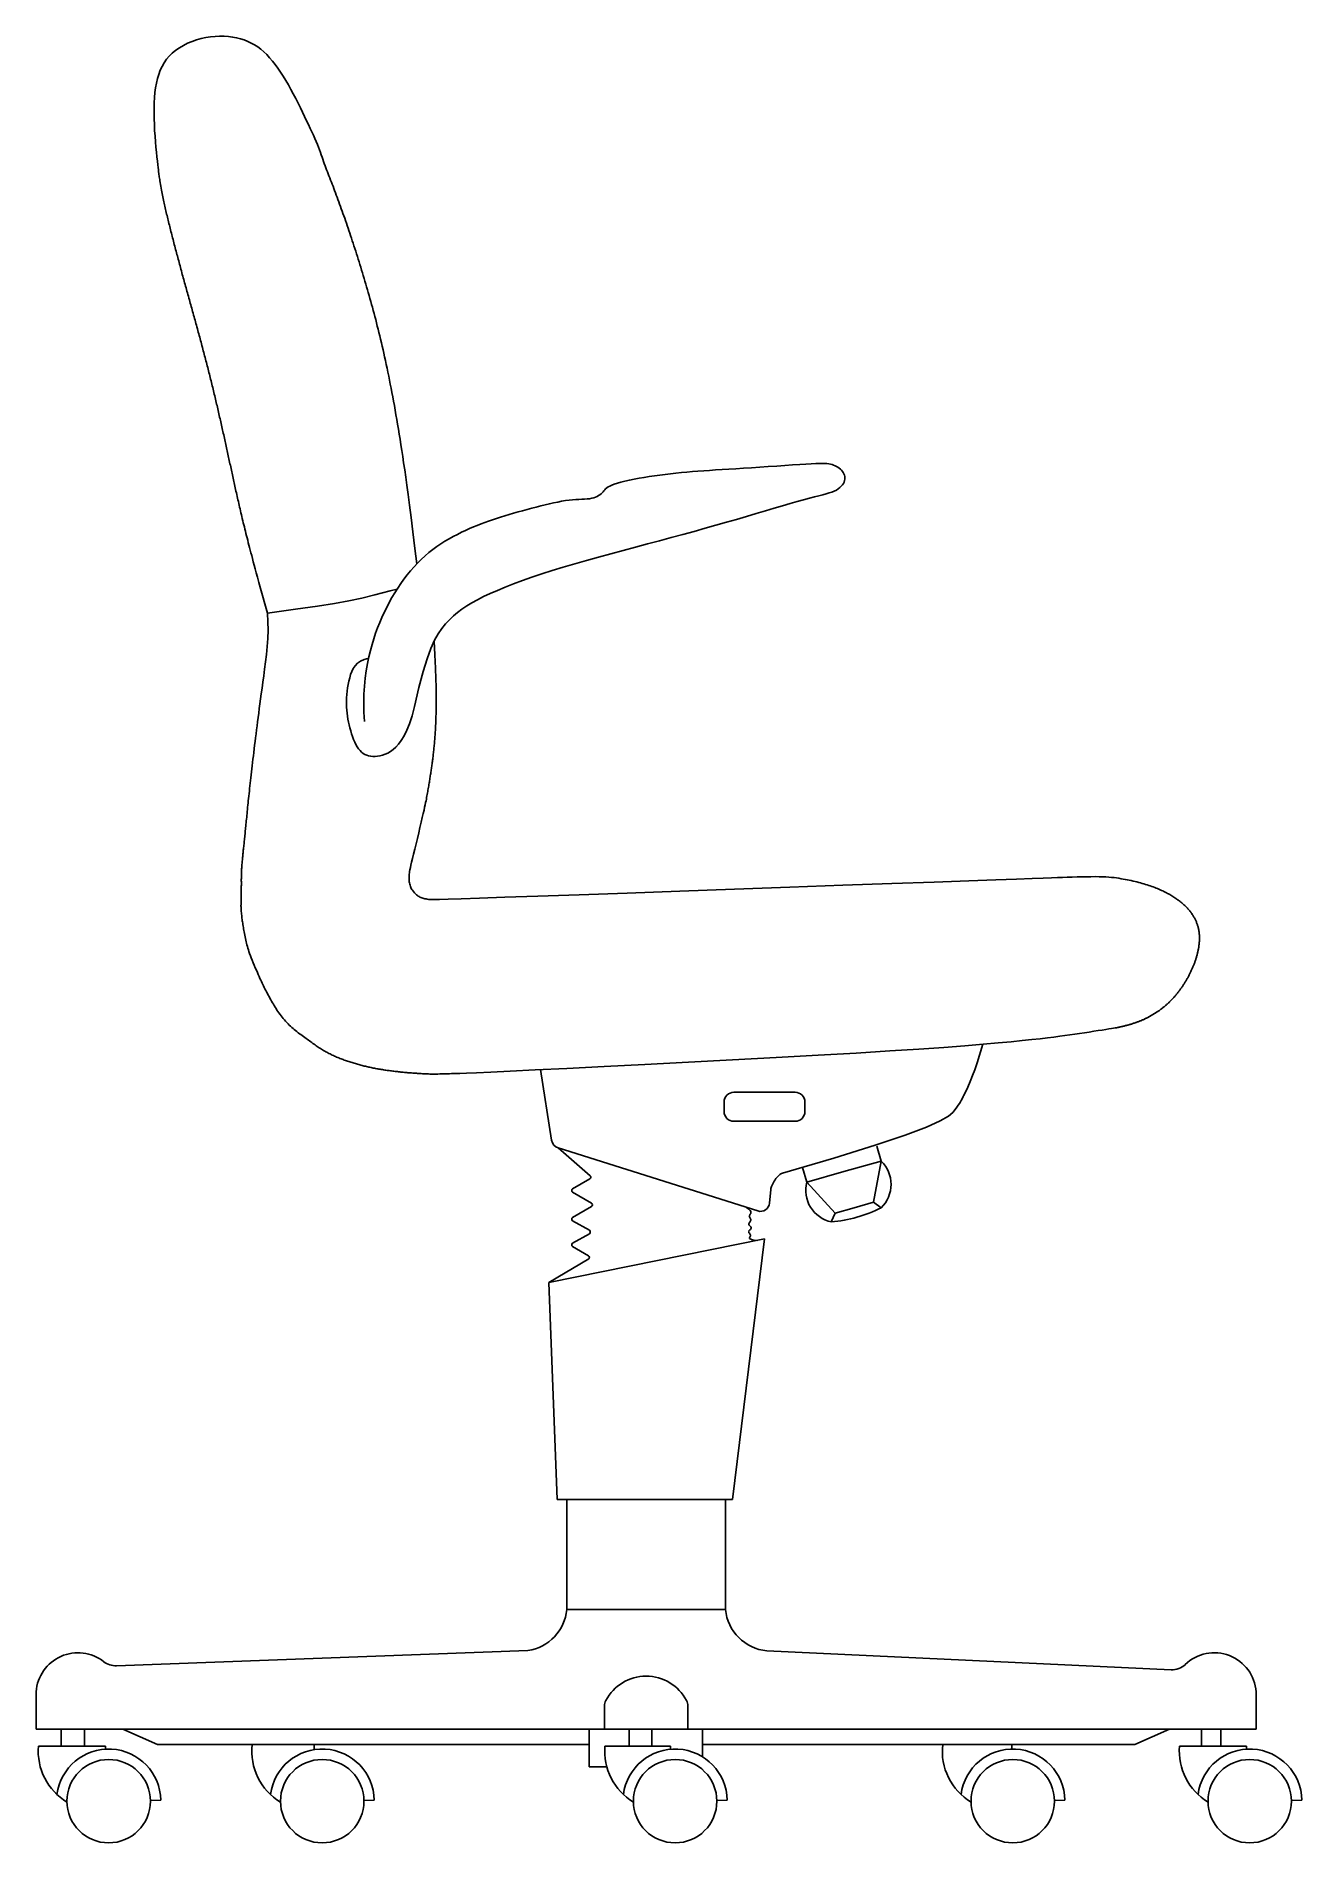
# Model space of a CAD drawing. Header units: metres. Extents: x -0.037 to 0.617, y 0 to 0.934.
import ezdxf

# ---------------------------------------------------------------- set-up
doc = ezdxf.new("R2010")
doc.units = ezdxf.units.M
doc.layers.add('ceco.net 63', color=7, linetype='Continuous')

msp = doc.modelspace()

# ---------------------------------------------------------------- linework, layer by layer
at = {"layer": 'ceco.net 63'}
for p, q in [((0.22888, 0.36327), (0.22314, 0.39975)), ((0.33542, 0.32669), (0.23231, 0.35928)), ((0.39697, 0.36016), (0.39915, 0.35249)), ((0.35856, 0.34924), (0.36074, 0.34157)), ((0.36074, 0.34157), (0.37994, 0.34703)), ((0.39915, 0.35249), (0.37994, 0.34703)), ((0.39915, 0.35249), (0.39513, 0.33118)), ((0.34208, 0.33781), (0.34145, 0.33071)), ((0.36074, 0.34157), (0.37536, 0.32557)), ((0.37536, 0.32557), (0.38524, 0.32838)), ((0.39513, 0.33118), (0.38524, 0.32838)), ((0.39513, 0.33118), (0.39923, 0.32839)), ((0.37536, 0.32557), (0.37334, 0.32103)), ((0.33897, 0.31224), (0.22746, 0.28974)), ((0.32241, 0.17745), (0.33897, 0.31224)), ((0.22746, 0.28974), (0.23174, 0.17745)), ((0.23674, 0.17745), (0.23674, 0.12066)), ((0.31872, 0.17745), (0.31872, 0.12066)), ((0.21663, 0.09945), (0.00401, 0.09156)), ((0.54896, 0.0895), (0.34015, 0.09929)), ((-0.03747, 0.07813), (-0.03747, 0.05874)), ((0.59293, 0.05874), (0.59293, 0.07813)), ((-0.03747, 0.05874), (0.27773, 0.05874)), ((-0.02463, 0.05005), (-0.02463, 0.05874)), ((-0.01256, 0.05005), (-0.01256, 0.05874)), ((0.26888, 0.05874), (0.26888, 0.05005)), ((0.30685, 0.04448), (0.30685, 0.05874)), ((0.5647, 0.05005), (0.5647, 0.05874)), ((-0.03628, 0.05005), (-0.03241, 0.05005)), ((-0.03241, 0.05005), (-0.00166, 0.05005)), ((-0.00166, 0.05005), (-0.00166, 0.04844)), ((0.10621, 0.04818), (0.10621, 0.05082)), ((0.26151, 0.05005), (0.25642, 0.05005)), ((0.55334, 0.05005), (0.55721, 0.05005)), ((0.02693, 0.02208), (0.02155, 0.02198)), ((0.13188, 0.02198), (0.13726, 0.02208)), ((0.31426, 0.02198), (0.31964, 0.02208)), ((0.48873, 0.02198), (0.4941, 0.02208)), ((0.61655, 0.02208), (0.61117, 0.02198))]:
    msp.add_line(p, q, dxfattribs=at)
for points in [[(0.15922, 0.66121), (0.15825, 0.66923), (0.15719, 0.67785), (0.15626, 0.68527), (0.15545, 0.69165), (0.15472, 0.69715), (0.15408, 0.70192), (0.15349, 0.70613), (0.15295, 0.70993), (0.15243, 0.71347), (0.15194, 0.71678), (0.15147, 0.7199), (0.15102, 0.72285), (0.15058, 0.72566), (0.15015, 0.72834), (0.14973, 0.73093), (0.14931, 0.73345), (0.14889, 0.73592), (0.14847, 0.73834), (0.14805, 0.74072), (0.14763, 0.74306), (0.14721, 0.74536), (0.14679, 0.74762), (0.14638, 0.74984), (0.14596, 0.75203), (0.14554, 0.75417), (0.14512, 0.75628), (0.1447, 0.75835), (0.14428, 0.76039), (0.14386, 0.7624), (0.14344, 0.76437), (0.14302, 0.76631), (0.14261, 0.76822), (0.14219, 0.7701), (0.14177, 0.77196), (0.14135, 0.77378), (0.14092, 0.77558), (0.1405, 0.77735), (0.14008, 0.7791), (0.13966, 0.78082), (0.13924, 0.78252), (0.13882, 0.7842), (0.13839, 0.78586), (0.13797, 0.7875), (0.13755, 0.78912), (0.13712, 0.79072), (0.1367, 0.7923), (0.13627, 0.79387), (0.13585, 0.79542), (0.13542, 0.79696), (0.13499, 0.79848), (0.13456, 0.79999), (0.13413, 0.80149), (0.13371, 0.80298), (0.13328, 0.80446), (0.13285, 0.80593), (0.13241, 0.80739), (0.13198, 0.80884), (0.13155, 0.81028), (0.13112, 0.81171), (0.13068, 0.81314), (0.13025, 0.81456), (0.12981, 0.81597), (0.12938, 0.81737), (0.12894, 0.81877), (0.12851, 0.82016), (0.12807, 0.82154), (0.12763, 0.82291), (0.1272, 0.82427), (0.12676, 0.82563), (0.12632, 0.82697), (0.12588, 0.82831), (0.12545, 0.82964), (0.12501, 0.83096), (0.12457, 0.83227), (0.12413, 0.83358), (0.1237, 0.83487), (0.12326, 0.83615), (0.12282, 0.83743), (0.12239, 0.83869), (0.12195, 0.83995), (0.12152, 0.8412), (0.12108, 0.84243), (0.12065, 0.84366), (0.12021, 0.84487), (0.11978, 0.84608), (0.11935, 0.84727), (0.11892, 0.84846), (0.11848, 0.84963), (0.11805, 0.85079), (0.11763, 0.85194), (0.1172, 0.85308), (0.11677, 0.85421), (0.11634, 0.85533), (0.11592, 0.85643), (0.11549, 0.85753), (0.11507, 0.85861), (0.11465, 0.85968), (0.11423, 0.86074), (0.11381, 0.8618), (0.1134, 0.86285), (0.11299, 0.8639), (0.11259, 0.86496), (0.1122, 0.86602), (0.11181, 0.86709), (0.11143, 0.86817), (0.11106, 0.86927), (0.11068, 0.8704), (0.11028, 0.87156), (0.10986, 0.87275), (0.10942, 0.874), (0.10893, 0.8753), (0.10841, 0.87665), (0.10783, 0.87808), (0.10721, 0.87957), (0.10653, 0.88114), (0.10579, 0.8828), (0.105, 0.88455), (0.10415, 0.88639), (0.10325, 0.88833), (0.10228, 0.89037), (0.10126, 0.89252), (0.10018, 0.89476), (0.09905, 0.89707), (0.09788, 0.89943), (0.09666, 0.90181), (0.09541, 0.90419), (0.09414, 0.90655), (0.09284, 0.90887), (0.09151, 0.91113), (0.09017, 0.91332), (0.08881, 0.91543), (0.08743, 0.91746), (0.08602, 0.91938), (0.08459, 0.9212), (0.08314, 0.92291), (0.08166, 0.9245), (0.08015, 0.92596), (0.07861, 0.92729), (0.07702, 0.92849), (0.07539, 0.92957), (0.07369, 0.93053), (0.07192, 0.93138), (0.07008, 0.93211), (0.06815, 0.93273), (0.06613, 0.93324), (0.06403, 0.93363), (0.06185, 0.9339), (0.05961, 0.93406), (0.05731, 0.93408), (0.05498, 0.93397), (0.05261, 0.93373), (0.05022, 0.93334), (0.04782, 0.93281), (0.04544, 0.93214), (0.04309, 0.93132), (0.04081, 0.93038), (0.03862, 0.9293), (0.03655, 0.9281), (0.03462, 0.92678), (0.03285, 0.92533), (0.03127, 0.92377), (0.02987, 0.9221), (0.02865, 0.92032), (0.02758, 0.91843), (0.02666, 0.91643), (0.02588, 0.91433), (0.02523, 0.91212), (0.02469, 0.90982), (0.02426, 0.90741), (0.02393, 0.90491), (0.02368, 0.90233), (0.02353, 0.89967), (0.02345, 0.89693), (0.02344, 0.89412), (0.02349, 0.89126), (0.0236, 0.88834), (0.02376, 0.88537), (0.02396, 0.88241), (0.02418, 0.87951), (0.02443, 0.87671), (0.02467, 0.87407), (0.02492, 0.87164), (0.02515, 0.86947), (0.02535, 0.86761), (0.02553, 0.86609), (0.02567, 0.86488), (0.02579, 0.86392), (0.02589, 0.86314), (0.02598, 0.8625), (0.02607, 0.86192), (0.02616, 0.86135), (0.02626, 0.86073), (0.02637, 0.86002), (0.02649, 0.85922), (0.02663, 0.85835), (0.02677, 0.85743), (0.02692, 0.85647), (0.02708, 0.8555), (0.02725, 0.85453), (0.02742, 0.85358), (0.02759, 0.85266), (0.02776, 0.85178), (0.02793, 0.85093), (0.02811, 0.8501), (0.02828, 0.84928), (0.02846, 0.84848), (0.02865, 0.84769), (0.02883, 0.8469), (0.02901, 0.84611), (0.0292, 0.84531), (0.02939, 0.84452), (0.02958, 0.84371), (0.02977, 0.84291), (0.02996, 0.84211), (0.03016, 0.8413), (0.03035, 0.84049), (0.03055, 0.83967), (0.03075, 0.83886), (0.03095, 0.83804), (0.03115, 0.83722), (0.03136, 0.8364), (0.03156, 0.83558), (0.03177, 0.83475), (0.03198, 0.83392), (0.03219, 0.83309), (0.0324, 0.83226), (0.03261, 0.83142), (0.03283, 0.83059), (0.03304, 0.82975), (0.03326, 0.82891), (0.03348, 0.82807), (0.0337, 0.82722), (0.03392, 0.82638), (0.03414, 0.82553), (0.03436, 0.82468), (0.03458, 0.82383), (0.03481, 0.82298), (0.03504, 0.82213), (0.03526, 0.82127), (0.03549, 0.82042), (0.03572, 0.81956), (0.03595, 0.8187), (0.03618, 0.81784), (0.03641, 0.81698), (0.03665, 0.81612), (0.03688, 0.81525), (0.03712, 0.81439), (0.03735, 0.81352), (0.03759, 0.81266), (0.03783, 0.81179), (0.03806, 0.81092), (0.0383, 0.81005), (0.03854, 0.80918), (0.03878, 0.80831), (0.03902, 0.80744), (0.03926, 0.80657), (0.0395, 0.80569), (0.03975, 0.80482), (0.03999, 0.80395), (0.04023, 0.80307), (0.04047, 0.80219), (0.04072, 0.80132), (0.04096, 0.80044), (0.0412, 0.79956), (0.04145, 0.79869), (0.04169, 0.79781), (0.04194, 0.79693), (0.04218, 0.79605), (0.04242, 0.79517), (0.04267, 0.79429), (0.04291, 0.79341), (0.04316, 0.79253), (0.0434, 0.79165), (0.04365, 0.79077), (0.04389, 0.78989), (0.04413, 0.78901), (0.04438, 0.78813), (0.04462, 0.78725), (0.04486, 0.78637), (0.04511, 0.78549), (0.04535, 0.78461), (0.04559, 0.78372), (0.04583, 0.78284), (0.04607, 0.78196), (0.04631, 0.78109), (0.04655, 0.78021), (0.04679, 0.77933), (0.04703, 0.77845), (0.04727, 0.77757), (0.0475, 0.77669), (0.04774, 0.77581), (0.04798, 0.77494), (0.04821, 0.77406), (0.04845, 0.77318), (0.04868, 0.77231), (0.04891, 0.77144), (0.04914, 0.77056), (0.04937, 0.76969), (0.0496, 0.76882), (0.04983, 0.76794), (0.05006, 0.76707), (0.05029, 0.7662), (0.05051, 0.76533), (0.05073, 0.76446), (0.05096, 0.7636), (0.05118, 0.76273), (0.0514, 0.76186), (0.05162, 0.761), (0.05184, 0.76014), (0.05206, 0.75927), (0.05227, 0.75841), (0.05249, 0.75755), (0.0527, 0.75669), (0.05291, 0.75583), (0.05312, 0.75497), (0.05334, 0.75411), (0.05354, 0.75326), (0.05375, 0.7524), (0.05396, 0.75155), (0.05417, 0.75069), (0.05437, 0.74984), (0.05458, 0.74899), (0.05478, 0.74813), (0.05498, 0.74728), (0.05519, 0.74643), (0.05539, 0.74558), (0.05559, 0.74474), (0.05579, 0.74389), (0.05598, 0.74304), (0.05618, 0.74219), (0.05638, 0.74135), (0.05657, 0.7405), (0.05677, 0.73966), (0.05696, 0.73882), (0.05716, 0.73798), (0.05735, 0.73713), (0.05754, 0.73629), (0.05773, 0.73545), (0.05792, 0.73461), (0.05811, 0.73378), (0.0583, 0.73294), (0.05849, 0.7321), (0.05868, 0.73126), (0.05887, 0.73043), (0.05905, 0.72959), (0.05924, 0.72876), (0.05943, 0.72792), (0.05961, 0.72709), (0.0598, 0.72626), (0.05998, 0.72543), (0.06016, 0.72459), (0.06035, 0.72376), (0.06053, 0.72293), (0.06071, 0.7221), (0.06089, 0.72128), (0.06107, 0.72045), (0.06125, 0.71962), (0.06143, 0.71879), (0.06161, 0.71797), (0.06179, 0.71714), (0.06197, 0.71631), (0.06215, 0.71549), (0.06233, 0.71467), (0.06251, 0.71384), (0.06269, 0.71302), (0.06287, 0.71219), (0.06304, 0.71137), (0.06322, 0.71055), (0.0634, 0.70972), (0.06358, 0.7089), (0.06376, 0.70807), (0.06394, 0.70724), (0.06412, 0.70641), (0.0643, 0.70558), (0.06448, 0.70475), (0.06466, 0.70391), (0.06484, 0.70307), (0.06503, 0.70222), (0.06521, 0.70137), (0.0654, 0.70051), (0.06559, 0.69965), (0.06579, 0.69878), (0.06598, 0.69791), (0.06618, 0.69702), (0.06638, 0.69613), (0.06658, 0.69523), (0.06679, 0.69432), (0.067, 0.6934), (0.06721, 0.69248), (0.06743, 0.69154), (0.06765, 0.69059), (0.06787, 0.68962), (0.0681, 0.68865), (0.06833, 0.68766), (0.06857, 0.68666), (0.06881, 0.68565), (0.06906, 0.68462), (0.06931, 0.68357), (0.06957, 0.68251), (0.06983, 0.68144), (0.0701, 0.68035), (0.07037, 0.67924), (0.07065, 0.67811), (0.07094, 0.67697), (0.07123, 0.6758), (0.07153, 0.67462), (0.07184, 0.67342), (0.07215, 0.67219), (0.07247, 0.67095), (0.07281, 0.66967), (0.07315, 0.66834), (0.07351, 0.66696), (0.0739, 0.66551), (0.07431, 0.66397), (0.07474, 0.66234), (0.07521, 0.66061), (0.07571, 0.65874), (0.07627, 0.65667), (0.07691, 0.65433), (0.07766, 0.65163), (0.07853, 0.6485), (0.07954, 0.64486), (0.08073, 0.64063), (0.08211, 0.63574)], [(0.15808, 0.58752), (0.16033, 0.59739), (0.16246, 0.60552), (0.1645, 0.61213), (0.16647, 0.61746), (0.16839, 0.62171), (0.17029, 0.62511), (0.17219, 0.62788), (0.17411, 0.63024), (0.17608, 0.63237), (0.17812, 0.63433), (0.18028, 0.63616), (0.18257, 0.63789), (0.18503, 0.63953), (0.18769, 0.64113), (0.19057, 0.6427), (0.19372, 0.64429), (0.19716, 0.6459), (0.20088, 0.64755), (0.20489, 0.64922), (0.20919, 0.65092), (0.21377, 0.65264), (0.21863, 0.65437), (0.22378, 0.65611), (0.2292, 0.65785), (0.2349, 0.65959), (0.24082, 0.66133), (0.24693, 0.66306), (0.25317, 0.66479), (0.25949, 0.66651), (0.26585, 0.66821), (0.2722, 0.6699), (0.27848, 0.67157), (0.28467, 0.67322), (0.29073, 0.67485), (0.29668, 0.67646), (0.30251, 0.67805), (0.30821, 0.67963), (0.31377, 0.68118), (0.3192, 0.68272), (0.32449, 0.68424), (0.32962, 0.68574), (0.33458, 0.68721), (0.33934, 0.68863), (0.34387, 0.68998), (0.34813, 0.69125), (0.35212, 0.69242), (0.35578, 0.69348), (0.3591, 0.69441), (0.36206, 0.6952), (0.36468, 0.69587), (0.36699, 0.69645), (0.36902, 0.69696), (0.3708, 0.69743), (0.37237, 0.69789), (0.37374, 0.69835), (0.37496, 0.69885), (0.37605, 0.69941), (0.37701, 0.70001), (0.37785, 0.70067), (0.37857, 0.70135), (0.37917, 0.70207), (0.37965, 0.7028), (0.38001, 0.70354), (0.38026, 0.70428), (0.3804, 0.70501), (0.38042, 0.70573), (0.38035, 0.70644), (0.38018, 0.70712), (0.37992, 0.70779), (0.37958, 0.70843), (0.37916, 0.70904), (0.37867, 0.70962), (0.37812, 0.71017), (0.37751, 0.71068), (0.37685, 0.71115), (0.37614, 0.71158), (0.37539, 0.71197), (0.37461, 0.71231), (0.3738, 0.71259), (0.37297, 0.71283), (0.37211, 0.713), (0.37118, 0.71313), (0.3701, 0.71319), (0.36881, 0.71321), (0.36725, 0.71318), (0.36536, 0.7131), (0.36307, 0.71298), (0.36033, 0.71282), (0.35708, 0.71261), (0.35341, 0.71237), (0.34942, 0.7121), (0.34519, 0.71182), (0.34084, 0.71153), (0.33645, 0.71124), (0.33214, 0.71095), (0.32798, 0.71069), (0.32408, 0.71044), (0.3204, 0.71021), (0.31693, 0.70999), (0.31364, 0.70978), (0.31049, 0.70958), (0.30746, 0.70937), (0.30451, 0.70916), (0.30162, 0.70893), (0.29876, 0.70869), (0.29592, 0.70843), (0.29311, 0.70816), (0.29031, 0.70786), (0.28754, 0.70753), (0.2848, 0.70718), (0.28207, 0.70681), (0.27936, 0.7064), (0.27667, 0.70597), (0.27404, 0.70551), (0.27149, 0.70503), (0.26907, 0.70454), (0.2668, 0.70403), (0.26472, 0.70351), (0.26287, 0.703), (0.26127, 0.70249), (0.25996, 0.70198), (0.2589, 0.70148), (0.25805, 0.70099), (0.25737, 0.70049), (0.25681, 0.7), (0.25633, 0.69951), (0.25589, 0.69901), (0.25545, 0.69851), (0.25497, 0.698), (0.25443, 0.6975), (0.25384, 0.69701), (0.25317, 0.69654), (0.25242, 0.69611), (0.25159, 0.69573), (0.25067, 0.6954), (0.24965, 0.69514), (0.24853, 0.69495), (0.24729, 0.69481), (0.24596, 0.69472), (0.24453, 0.69464), (0.243, 0.69457), (0.24138, 0.69448), (0.23967, 0.69435), (0.23788, 0.69417), (0.236, 0.69392), (0.23404, 0.6936), (0.23201, 0.69322), (0.22992, 0.69279), (0.22776, 0.6923), (0.22555, 0.69178), (0.22328, 0.69122), (0.22098, 0.69063), (0.21864, 0.69002), (0.21627, 0.68939), (0.2139, 0.68874), (0.21154, 0.68809), (0.20919, 0.68742), (0.20689, 0.68674), (0.20464, 0.68607), (0.20245, 0.68539), (0.20035, 0.68471), (0.1983, 0.68404), (0.19631, 0.68334), (0.19435, 0.68263), (0.19241, 0.6819), (0.19046, 0.68112), (0.18849, 0.68031), (0.18648, 0.67945), (0.18443, 0.67853), (0.18234, 0.67756), (0.18021, 0.67651), (0.17807, 0.6754), (0.17592, 0.67422), (0.17377, 0.67295), (0.17164, 0.67161), (0.16954, 0.67018), (0.16748, 0.66866), (0.16546, 0.66704), (0.16348, 0.66534), (0.16154, 0.66356), (0.15965, 0.66168), (0.15781, 0.65972), (0.15602, 0.65767), (0.15428, 0.65554), (0.15259, 0.65333), (0.15096, 0.65104), (0.14938, 0.64868), (0.14786, 0.64626), (0.1464, 0.64379), (0.145, 0.64128), (0.14367, 0.63873), (0.1424, 0.63616), (0.14119, 0.63355), (0.14005, 0.63091), (0.13897, 0.62821), (0.13795, 0.62543), (0.137, 0.62255), (0.1361, 0.61955), (0.13526, 0.61642), (0.13447, 0.61312), (0.13374, 0.60965), (0.13309, 0.60599), (0.13255, 0.60214), (0.13213, 0.59808), (0.13187, 0.59382), (0.13178, 0.58934), (0.1319, 0.58463), (0.13225, 0.57969)], [(0.08211, 0.63574), (0.09662, 0.63778), (0.10789, 0.63941), (0.11676, 0.6408), (0.12409, 0.64211), (0.13075, 0.64351), (0.13758, 0.64516), (0.14545, 0.64723), (0.1491, 0.64822)], [(0.08211, 0.63574), (0.08232, 0.63134), (0.08233, 0.62699), (0.08217, 0.62271), (0.08189, 0.61853), (0.0815, 0.61447), (0.08106, 0.61056), (0.08058, 0.60684), (0.0801, 0.60333), (0.07965, 0.60005), (0.07924, 0.59699), (0.07885, 0.59412), (0.07849, 0.59142), (0.07815, 0.58886), (0.07783, 0.58643), (0.07752, 0.58409), (0.07723, 0.58183), (0.07695, 0.57963), (0.07667, 0.57747), (0.0764, 0.57537), (0.07615, 0.57331), (0.0759, 0.57131), (0.07565, 0.56935), (0.07542, 0.56743), (0.07519, 0.56556), (0.07497, 0.56374), (0.07476, 0.56196), (0.07455, 0.56023), (0.07435, 0.55853), (0.07416, 0.55688), (0.07397, 0.55527), (0.07379, 0.5537), (0.07362, 0.55216), (0.07345, 0.55067), (0.07328, 0.54921), (0.07313, 0.54779), (0.07297, 0.5464), (0.07283, 0.54505), (0.07269, 0.54373), (0.07255, 0.54245), (0.07242, 0.5412), (0.07229, 0.53998), (0.07216, 0.53878), (0.07204, 0.53762), (0.07193, 0.53649), (0.07182, 0.53539), (0.07171, 0.53431), (0.0716, 0.53326), (0.0715, 0.53223), (0.0714, 0.53123), (0.07131, 0.53026), (0.07121, 0.5293), (0.07112, 0.52837), (0.07103, 0.52746), (0.07094, 0.52657), (0.07086, 0.5257), (0.07078, 0.52485), (0.07069, 0.52401), (0.07061, 0.52319), (0.07054, 0.52239), (0.07046, 0.52161), (0.07038, 0.52084), (0.0703, 0.52008), (0.07023, 0.51934), (0.07016, 0.51861), (0.07008, 0.51789), (0.07001, 0.51718), (0.06994, 0.51648), (0.06986, 0.5158), (0.06979, 0.51512), (0.06972, 0.51445), (0.06965, 0.5138), (0.06958, 0.51315), (0.06952, 0.51251), (0.06945, 0.51187), (0.06939, 0.51125), (0.06932, 0.51063), (0.06926, 0.51001), (0.0692, 0.50941), (0.06914, 0.50881), (0.06909, 0.50821), (0.06903, 0.50762), (0.06898, 0.50704), (0.06893, 0.50646), (0.06888, 0.50588), (0.06884, 0.50531), (0.0688, 0.50474), (0.06876, 0.50417), (0.06872, 0.5036), (0.06869, 0.50304), (0.06866, 0.50248), (0.06863, 0.50192), (0.06861, 0.50136), (0.06859, 0.5008), (0.06857, 0.50025), (0.06856, 0.49969), (0.06855, 0.49913), (0.06855, 0.49857), (0.06854, 0.49801), (0.06854, 0.49745), (0.06855, 0.49688), (0.06855, 0.49631), (0.06855, 0.49574), (0.06855, 0.49517), (0.06854, 0.49459), (0.06854, 0.494), (0.06852, 0.49341), (0.06851, 0.49282), (0.0685, 0.49223), (0.06848, 0.49164), (0.06847, 0.49106), (0.06846, 0.49047), (0.06844, 0.4899), (0.06844, 0.48932), (0.06843, 0.48876), (0.06842, 0.48822), (0.06842, 0.4877), (0.06841, 0.4872), (0.06841, 0.48673), (0.0684, 0.4863), (0.0684, 0.48591), (0.06839, 0.48556), (0.06838, 0.48524), (0.06838, 0.48494), (0.06837, 0.48464), (0.06837, 0.48433), (0.06838, 0.484), (0.06839, 0.48362), (0.06842, 0.48319), (0.06845, 0.48269), (0.06849, 0.48213), (0.06854, 0.48153), (0.0686, 0.48089), (0.06866, 0.48022), (0.06874, 0.47953), (0.06881, 0.47883), (0.06889, 0.47814), (0.06898, 0.47745), (0.06906, 0.47677), (0.06916, 0.47609), (0.06926, 0.47541), (0.06936, 0.47472), (0.06948, 0.47401), (0.0696, 0.47328), (0.06973, 0.47253), (0.06987, 0.47175), (0.07002, 0.47094), (0.07018, 0.47011), (0.07034, 0.46927), (0.07052, 0.46843), (0.07069, 0.46758), (0.07088, 0.46673), (0.07107, 0.4659), (0.07126, 0.46508), (0.07147, 0.46426), (0.07169, 0.46343), (0.07193, 0.46258), (0.0722, 0.46169), (0.07251, 0.46075), (0.07285, 0.45975), (0.07325, 0.45867), (0.07369, 0.45751), (0.07418, 0.45628), (0.0747, 0.45501), (0.07523, 0.45372), (0.07577, 0.45244), (0.0763, 0.45118), (0.07682, 0.44999), (0.0773, 0.44887), (0.07775, 0.44785), (0.07816, 0.44691), (0.07854, 0.44605), (0.07891, 0.44524), (0.07926, 0.44448), (0.07961, 0.44373), (0.07997, 0.443), (0.08034, 0.44226), (0.08073, 0.44151), (0.08113, 0.44073), (0.08156, 0.43994), (0.08199, 0.43914), (0.08243, 0.43834), (0.08287, 0.43753), (0.08332, 0.43673), (0.08377, 0.43593), (0.08421, 0.43515), (0.08466, 0.43437), (0.08511, 0.4336), (0.08556, 0.43284), (0.08602, 0.43209), (0.08649, 0.43133), (0.08697, 0.43058), (0.08747, 0.42984), (0.08799, 0.42909), (0.08853, 0.42834), (0.08909, 0.4276), (0.08966, 0.42687), (0.09024, 0.42615), (0.09084, 0.42544), (0.09144, 0.42475), (0.09206, 0.42408), (0.09269, 0.42343), (0.09332, 0.4228), (0.09396, 0.42219), (0.09461, 0.4216), (0.09527, 0.42103), (0.09593, 0.42047), (0.0966, 0.41992), (0.09728, 0.41939), (0.09796, 0.41886), (0.09864, 0.41835), (0.09933, 0.41785), (0.10001, 0.41736), (0.10068, 0.41687), (0.10134, 0.4164), (0.10199, 0.41594), (0.10263, 0.41548), (0.10324, 0.41503), (0.10384, 0.41459), (0.10442, 0.41416), (0.10499, 0.41374), (0.10555, 0.41333), (0.1061, 0.41293), (0.10665, 0.41253), (0.1072, 0.41214), (0.10774, 0.41177), (0.10829, 0.4114), (0.10884, 0.41104), (0.10939, 0.41068), (0.10995, 0.41034), (0.1105, 0.41), (0.11106, 0.40968), (0.11161, 0.40936), (0.11217, 0.40904), (0.11273, 0.40874), (0.11328, 0.40844), (0.11384, 0.40815), (0.1144, 0.40786), (0.11496, 0.40758), (0.11553, 0.40731), (0.11609, 0.40705), (0.11665, 0.40679), (0.11722, 0.40654), (0.11778, 0.40629), (0.11835, 0.40605), (0.11891, 0.40582), (0.11948, 0.40559), (0.12005, 0.40536), (0.12062, 0.40514), (0.12119, 0.40493), (0.12176, 0.40472), (0.12233, 0.40451), (0.1229, 0.40431), (0.12347, 0.40412), (0.12404, 0.40392), (0.12461, 0.40374), (0.12519, 0.40355), (0.12576, 0.40337), (0.12633, 0.4032), (0.12691, 0.40302), (0.12748, 0.40285), (0.12806, 0.40269), (0.12863, 0.40253), (0.12921, 0.40237), (0.12979, 0.40221), (0.13036, 0.40206), (0.13094, 0.40191), (0.13152, 0.40177), (0.1321, 0.40163), (0.13268, 0.40149), (0.13326, 0.40135), (0.13384, 0.40122), (0.13442, 0.40109), (0.135, 0.40096), (0.13558, 0.40084), (0.13617, 0.40072), (0.13675, 0.4006), (0.13733, 0.40049), (0.13792, 0.40037), (0.13851, 0.40026), (0.13909, 0.40016), (0.13968, 0.40005), (0.14027, 0.39995), (0.14086, 0.39985), (0.14145, 0.39976), (0.14204, 0.39966), (0.14263, 0.39957), (0.14322, 0.39948), (0.14382, 0.39939), (0.14441, 0.39931), (0.14501, 0.39923), (0.1456, 0.39915), (0.1462, 0.39907), (0.1468, 0.39899), (0.1474, 0.39892), (0.148, 0.39885), (0.1486, 0.39878), (0.1492, 0.39871), (0.1498, 0.39865), (0.15041, 0.39858), (0.15101, 0.39852), (0.15162, 0.39846), (0.15222, 0.3984), (0.15283, 0.39834), (0.15344, 0.39829), (0.15405, 0.39824), (0.15466, 0.39818), (0.15528, 0.39813), (0.15589, 0.39809), (0.15651, 0.39804), (0.15712, 0.39799), (0.15774, 0.39795), (0.15836, 0.39791), (0.15898, 0.39786), (0.1596, 0.39782), (0.16022, 0.39778), (0.16085, 0.39775), (0.16147, 0.39771), (0.1621, 0.39767), (0.16273, 0.39764), (0.16335, 0.39761), (0.16399, 0.39757), (0.16463, 0.39754), (0.16529, 0.39752), (0.16597, 0.39749), (0.16669, 0.39748), (0.16745, 0.39747), (0.16827, 0.39747), (0.16914, 0.39747), (0.17008, 0.39749), (0.17107, 0.39751), (0.17209, 0.39754), (0.17313, 0.39758), (0.17416, 0.39761), (0.17518, 0.39765), (0.17616, 0.39767), (0.17709, 0.3977), (0.17803, 0.39772), (0.17934, 0.39775), (0.18149, 0.39782), (0.18491, 0.39796), (0.19007, 0.39818), (0.19741, 0.39852), (0.20738, 0.39899), (0.22043, 0.39962), (0.23681, 0.40042), (0.25597, 0.40137), (0.27712, 0.40244), (0.29953, 0.40358), (0.32241, 0.40478), (0.345, 0.40599), (0.36655, 0.40719), (0.38629, 0.40833), (0.40363, 0.4094), (0.41861, 0.41038), (0.43149, 0.41129), (0.44247, 0.41212), (0.4518, 0.41288), (0.45969, 0.41358), (0.46639, 0.41421), (0.47211, 0.41478), (0.47706, 0.4153), (0.48137, 0.41577), (0.48514, 0.4162), (0.48845, 0.4166), (0.49141, 0.41698), (0.49412, 0.41734), (0.49667, 0.4177), (0.49916, 0.41807), (0.50167, 0.41844), (0.50418, 0.41882), (0.50664, 0.4192), (0.50902, 0.41957), (0.51127, 0.41992), (0.51334, 0.42025), (0.5152, 0.42054), (0.51681, 0.4208), (0.51813, 0.42101), (0.51919, 0.42119), (0.52003, 0.42133), (0.52069, 0.42144), (0.52121, 0.42153), (0.52164, 0.42161), (0.522, 0.42169), (0.52235, 0.42176), (0.5227, 0.42184), (0.52308, 0.42192), (0.52346, 0.42201), (0.52386, 0.4221), (0.52427, 0.42219), (0.52468, 0.42229), (0.52509, 0.42239), (0.52549, 0.4225), (0.5259, 0.4226), (0.52629, 0.4227), (0.52669, 0.42281), (0.52707, 0.42292), (0.52745, 0.42302), (0.52783, 0.42313), (0.5282, 0.42324), (0.52857, 0.42335), (0.52893, 0.42347), (0.52929, 0.42358), (0.52964, 0.4237), (0.52999, 0.42381), (0.53034, 0.42393), (0.53068, 0.42405), (0.53102, 0.42417), (0.53136, 0.42429), (0.53169, 0.42441), (0.53202, 0.42454), (0.53234, 0.42467), (0.53266, 0.42479), (0.53298, 0.42492), (0.5333, 0.42505), (0.53362, 0.42519), (0.53393, 0.42532), (0.53424, 0.42546), (0.53455, 0.42559), (0.53485, 0.42573), (0.53516, 0.42587), (0.53546, 0.42601), (0.53576, 0.42616), (0.53606, 0.4263), (0.53636, 0.42645), (0.53665, 0.4266), (0.53695, 0.42675), (0.53724, 0.4269), (0.53754, 0.42706), (0.53783, 0.42722), (0.53812, 0.42737), (0.53841, 0.42753), (0.5387, 0.4277), (0.53899, 0.42786), (0.53928, 0.42803), (0.53956, 0.4282), (0.53985, 0.42837), (0.54013, 0.42854), (0.54041, 0.42871), (0.5407, 0.42889), (0.54098, 0.42907), (0.54126, 0.42925), (0.54153, 0.42943), (0.54181, 0.42962), (0.54209, 0.4298), (0.54236, 0.42999), (0.54264, 0.43018), (0.54291, 0.43038), (0.54319, 0.43058), (0.54346, 0.43077), (0.54373, 0.43097), (0.544, 0.43118), (0.54427, 0.43138), (0.54453, 0.43159), (0.5448, 0.4318), (0.54506, 0.43202), (0.54533, 0.43223), (0.54559, 0.43245), (0.54585, 0.43267), (0.54612, 0.43289), (0.54638, 0.43312), (0.54663, 0.43335), (0.54689, 0.43358), (0.54715, 0.43381), (0.54741, 0.43405), (0.54766, 0.43428), (0.54792, 0.43453), (0.54817, 0.43477), (0.54842, 0.43502), (0.54867, 0.43527), (0.54892, 0.43552), (0.54917, 0.43577), (0.54942, 0.43603), (0.54966, 0.43629), (0.54991, 0.43656), (0.55015, 0.43682), (0.5504, 0.43709), (0.55064, 0.43736), (0.55088, 0.43764), (0.55112, 0.43792), (0.55136, 0.4382), (0.5516, 0.43848), (0.55184, 0.43877), (0.55208, 0.43906), (0.55231, 0.43936), (0.55255, 0.43965), (0.55278, 0.43995), (0.55301, 0.44025), (0.55324, 0.44056), (0.55347, 0.44087), (0.5537, 0.44118), (0.55393, 0.4415), (0.55415, 0.44181), (0.55438, 0.44213), (0.5546, 0.44246), (0.55483, 0.44278), (0.55505, 0.44311), (0.55527, 0.44345), (0.55548, 0.44378), (0.5557, 0.44412), (0.55591, 0.44446), (0.55613, 0.4448), (0.55634, 0.44514), (0.55655, 0.44549), (0.55676, 0.44584), (0.55696, 0.44619), (0.55716, 0.44654), (0.55737, 0.4469), (0.55757, 0.44726), (0.55776, 0.44762), (0.55796, 0.44798), (0.55815, 0.44834), (0.55834, 0.44871), (0.55853, 0.44908), (0.55871, 0.44944), (0.5589, 0.44981), (0.55908, 0.45019), (0.55926, 0.45056), (0.55943, 0.45093), (0.5596, 0.45131), (0.55977, 0.45169), (0.55994, 0.45207), (0.56011, 0.45245), (0.56027, 0.45283), (0.56042, 0.45321), (0.56058, 0.45359), (0.56073, 0.45398), (0.56088, 0.45436), (0.56103, 0.45475), (0.56117, 0.45513), (0.56131, 0.45552), (0.56144, 0.45591), (0.56157, 0.4563), (0.5617, 0.45669), (0.56183, 0.45708), (0.56195, 0.45747), (0.56207, 0.45786), (0.56218, 0.45825), (0.56229, 0.45864), (0.5624, 0.45903), (0.5625, 0.45942), (0.5626, 0.45981), (0.56269, 0.4602), (0.56278, 0.46059), (0.56287, 0.46098), (0.56295, 0.46137), (0.56303, 0.46176), (0.5631, 0.46215), (0.56317, 0.46254), (0.56324, 0.46293), (0.5633, 0.46332), (0.56335, 0.4637), (0.5634, 0.46409), (0.56345, 0.46448), (0.56349, 0.46486), (0.56353, 0.46525), (0.56356, 0.46563), (0.56359, 0.46602), (0.56361, 0.4664), (0.56362, 0.46678), (0.56363, 0.46717), (0.56364, 0.46755), (0.56364, 0.46793), (0.56363, 0.46831), (0.56362, 0.46869), (0.56361, 0.46906), (0.56358, 0.46944), (0.56355, 0.46982), (0.56352, 0.47019), (0.56348, 0.47057), (0.56343, 0.47094), (0.56338, 0.47132), (0.56332, 0.47169), (0.56325, 0.47206), (0.56318, 0.47243), (0.5631, 0.4728), (0.56301, 0.47317), (0.56291, 0.47354), (0.56281, 0.47391), (0.5627, 0.47428), (0.56259, 0.47464), (0.56247, 0.47501), (0.56234, 0.47538), (0.5622, 0.47574), (0.56205, 0.4761), (0.5619, 0.47647), (0.56174, 0.47683), (0.56157, 0.47719), (0.56139, 0.47755), (0.56121, 0.47791), (0.56101, 0.47827), (0.56081, 0.47862), (0.5606, 0.47898), (0.56038, 0.47934), (0.56016, 0.47969), (0.55992, 0.48005), (0.55967, 0.4804), (0.55942, 0.48075), (0.55916, 0.48111), (0.55889, 0.48146), (0.55861, 0.48181), (0.55832, 0.48216), (0.55802, 0.48251), (0.55771, 0.48285), (0.55739, 0.4832), (0.55706, 0.48355), (0.55672, 0.48389), (0.55638, 0.48424), (0.55602, 0.48458), (0.55565, 0.48492), (0.55527, 0.48526), (0.55488, 0.4856), (0.55449, 0.48594), (0.55408, 0.48628), (0.55366, 0.48662), (0.55323, 0.48696), (0.55278, 0.48729), (0.55233, 0.48763), (0.55187, 0.48796), (0.55139, 0.48829), (0.5509, 0.48862), (0.5504, 0.48895), (0.54989, 0.48928), (0.54937, 0.48961), (0.54883, 0.48993), (0.54828, 0.49025), (0.54771, 0.49057), (0.54714, 0.49089), (0.54654, 0.49121), (0.54594, 0.49152), (0.54532, 0.49183), (0.54468, 0.49214), (0.54403, 0.49244), (0.54337, 0.49274), (0.54268, 0.49304), (0.54199, 0.49333), (0.54127, 0.49362), (0.54054, 0.49391), (0.53979, 0.49419), (0.53903, 0.49447), (0.53824, 0.49475), (0.53744, 0.49502), (0.53663, 0.49529), (0.53579, 0.49555), (0.53493, 0.49581), (0.53406, 0.49606), (0.53317, 0.49631), (0.53225, 0.49655), (0.53132, 0.49679), (0.53037, 0.49702), (0.52939, 0.49725), (0.5284, 0.49747), (0.52739, 0.49769), (0.52635, 0.4979), (0.52529, 0.4981), (0.52421, 0.4983), (0.52311, 0.49849), (0.52198, 0.49867), (0.52081, 0.49885), (0.51958, 0.49901), (0.51826, 0.49916), (0.51685, 0.49928), (0.51531, 0.49939), (0.51362, 0.49947), (0.51177, 0.49952), (0.50975, 0.49953), (0.50757, 0.49952), (0.50527, 0.49949), (0.50286, 0.49944), (0.50039, 0.49937), (0.49786, 0.49929), (0.49533, 0.4992), (0.4928, 0.49911), (0.49021, 0.49902), (0.48711, 0.49891), (0.48294, 0.49876), (0.47714, 0.49855), (0.46916, 0.49826), (0.45845, 0.49788), (0.44444, 0.49738), (0.42658, 0.49674), (0.4046, 0.49595), (0.37934, 0.49505), (0.35192, 0.49407), (0.32347, 0.49305), (0.29511, 0.49204), (0.26796, 0.49107), (0.24315, 0.49019), (0.22179, 0.48944), (0.20474, 0.48884), (0.1917, 0.48839), (0.1821, 0.48807), (0.17539, 0.48786), (0.17099, 0.48774), (0.16835, 0.48769), (0.16688, 0.4877), (0.16603, 0.48774), (0.16531, 0.4878), (0.16465, 0.48788), (0.16402, 0.48798), (0.16343, 0.48809), (0.16287, 0.48823), (0.16234, 0.48838), (0.16183, 0.48856), (0.16135, 0.48876), (0.16087, 0.48899), (0.16042, 0.48924), (0.15997, 0.48951), (0.15955, 0.48981), (0.15913, 0.49012), (0.15873, 0.49046), (0.15835, 0.49082), (0.15798, 0.49121), (0.15762, 0.49161), (0.15728, 0.49203), (0.15696, 0.49248), (0.15666, 0.49294), (0.15638, 0.49344), (0.15613, 0.49396), (0.15591, 0.4945), (0.15572, 0.49507), (0.15556, 0.49567), (0.15543, 0.49629), (0.15534, 0.49693), (0.15527, 0.49759), (0.15523, 0.49824), (0.15521, 0.4989), (0.15522, 0.49955), (0.15525, 0.50019), (0.1553, 0.50083), (0.15538, 0.50149), (0.1555, 0.50224), (0.15567, 0.50312), (0.1559, 0.50418), (0.15619, 0.50547), (0.15656, 0.50704), (0.15701, 0.50894), (0.15755, 0.5112), (0.15816, 0.51374), (0.15883, 0.51649), (0.15951, 0.51934), (0.1602, 0.52221), (0.16087, 0.52501), (0.1615, 0.52765), (0.16206, 0.53004), (0.16254, 0.53211), (0.16294, 0.53388), (0.16328, 0.53539), (0.16355, 0.53668), (0.16378, 0.53779), (0.16398, 0.53877), (0.16415, 0.53964), (0.1643, 0.54046), (0.16445, 0.54126), (0.16459, 0.54203), (0.16473, 0.5428), (0.16486, 0.54355), (0.16499, 0.54429), (0.16512, 0.54501), (0.16524, 0.54572), (0.16536, 0.54642), (0.16548, 0.54711), (0.16559, 0.54779), (0.1657, 0.54846), (0.16581, 0.54912), (0.16591, 0.54977), (0.16602, 0.55042), (0.16612, 0.55106), (0.16621, 0.55169), (0.16631, 0.55232), (0.1664, 0.55294), (0.1665, 0.55357), (0.16659, 0.55418), (0.16668, 0.5548), (0.16676, 0.55541), (0.16685, 0.55602), (0.16694, 0.55664), (0.16702, 0.55725), (0.16711, 0.55786), (0.16719, 0.55848), (0.16727, 0.5591), (0.16735, 0.55972), (0.16743, 0.56034), (0.16751, 0.56097), (0.16759, 0.5616), (0.16767, 0.56224), (0.16774, 0.56288), (0.16782, 0.56353), (0.16789, 0.56418), (0.16796, 0.56484), (0.16803, 0.56551), (0.1681, 0.56619), (0.16817, 0.56688), (0.16824, 0.56757), (0.1683, 0.56828), (0.16837, 0.569), (0.16843, 0.56972), (0.16849, 0.57046), (0.16855, 0.57121), (0.1686, 0.57198), (0.16866, 0.57275), (0.16871, 0.57355), (0.16876, 0.57435), (0.16881, 0.57517), (0.16886, 0.576), (0.1689, 0.57686), (0.16894, 0.57772), (0.16898, 0.57861), (0.16902, 0.57951), (0.16906, 0.58043), (0.16909, 0.5814), (0.16912, 0.58244), (0.16915, 0.58358), (0.16917, 0.58485), (0.1692, 0.58627), (0.16922, 0.58787), (0.16924, 0.58968), (0.16926, 0.59176), (0.16925, 0.59431), (0.1692, 0.59759), (0.16908, 0.60182), (0.16888, 0.60726), (0.16857, 0.61414), (0.1682, 0.6213)], [(0.15808, 0.58752), (0.15674, 0.5827), (0.15538, 0.57861), (0.154, 0.57518), (0.15261, 0.57233), (0.15121, 0.57), (0.14981, 0.5681), (0.1484, 0.56656), (0.147, 0.56531), (0.14559, 0.56429), (0.14421, 0.56346), (0.14283, 0.56281), (0.14149, 0.56232), (0.14018, 0.56198), (0.1389, 0.56178), (0.13768, 0.5617), (0.1365, 0.56171), (0.13539, 0.56182), (0.13434, 0.56202), (0.13334, 0.56232), (0.1324, 0.56273), (0.13151, 0.56326), (0.13067, 0.56391), (0.12988, 0.56469), (0.12913, 0.56561), (0.12842, 0.56667), (0.12776, 0.56785), (0.12714, 0.56914), (0.12656, 0.57052), (0.12602, 0.57196), (0.12552, 0.57344), (0.12506, 0.57495), (0.12464, 0.57647), (0.12426, 0.57797), (0.12392, 0.57947), (0.12363, 0.58096), (0.12337, 0.58246), (0.12317, 0.58398), (0.12301, 0.58552), (0.12291, 0.58708), (0.12286, 0.58869), (0.12287, 0.59033), (0.12293, 0.59202), (0.12306, 0.59372), (0.12324, 0.59545), (0.12347, 0.59718), (0.12377, 0.59891), (0.12413, 0.60063), (0.12455, 0.60234), (0.12504, 0.60401), (0.12563, 0.60562), (0.12639, 0.60715), (0.12736, 0.60857), (0.12859, 0.60984), (0.13014, 0.61095), (0.13204, 0.61186), (0.13435, 0.61255)], [(0.44881, 0.40323), (0.45172, 0.41287)], [(0.44881, 0.40323), (0.44749, 0.39964), (0.44641, 0.39678), (0.44556, 0.39455), (0.44489, 0.39284), (0.44436, 0.39157), (0.44395, 0.39062), (0.44362, 0.3899), (0.44333, 0.38931), (0.44306, 0.38876), (0.44279, 0.38823), (0.44253, 0.38772), (0.44227, 0.38723), (0.44202, 0.38674), (0.44178, 0.38627), (0.44153, 0.38579), (0.44129, 0.38531), (0.44104, 0.38482), (0.44077, 0.3843), (0.44046, 0.38373), (0.44008, 0.38306), (0.43961, 0.3823), (0.43903, 0.38139), (0.43832, 0.38033), (0.43745, 0.37909), (0.43626, 0.37761), (0.43398, 0.37574), (0.42973, 0.37328), (0.42258, 0.37007), (0.41164, 0.36592), (0.39601, 0.36064), (0.37478, 0.35405), (0.3482, 0.3463)], [(0.3482, 0.3463), (0.34775, 0.34613), (0.34728, 0.34586), (0.34679, 0.3455), (0.34629, 0.34507), (0.34578, 0.34457), (0.34528, 0.34401), (0.3448, 0.3434), (0.34433, 0.34275), (0.34389, 0.34208), (0.34348, 0.34139), (0.34311, 0.3407), (0.34279, 0.34003), (0.34251, 0.33939), (0.3423, 0.33879), (0.34216, 0.33826), (0.34208, 0.33781)], [(0.32956, 0.32854), (0.33071, 0.32769), (0.33143, 0.32696), (0.33179, 0.32636), (0.33187, 0.32585), (0.33176, 0.32542), (0.33154, 0.32505), (0.33129, 0.32472), (0.3311, 0.32442), (0.33103, 0.32412), (0.33107, 0.32383), (0.33119, 0.32355), (0.33136, 0.32327), (0.33154, 0.32298), (0.33171, 0.3227), (0.33183, 0.32242), (0.33187, 0.32214), (0.33182, 0.32185), (0.3317, 0.32156), (0.33151, 0.32127), (0.33131, 0.32098), (0.3311, 0.32069), (0.33093, 0.32041), (0.33081, 0.32014), (0.33078, 0.31987), (0.33084, 0.31962), (0.33099, 0.31937), (0.3312, 0.31913), (0.33142, 0.31889), (0.33165, 0.31866), (0.33184, 0.31842), (0.33197, 0.31819), (0.33201, 0.31795), (0.33194, 0.3177), (0.33178, 0.31745), (0.33157, 0.31719), (0.33133, 0.31694), (0.33108, 0.31668), (0.33087, 0.31642), (0.33073, 0.31616), (0.33067, 0.3159), (0.33072, 0.31565), (0.33086, 0.31539), (0.33106, 0.31514), (0.33127, 0.31488), (0.33147, 0.31461), (0.33162, 0.31434), (0.33168, 0.31405), (0.33163, 0.31376), (0.33145, 0.31345), (0.33123, 0.31313), (0.33108, 0.31281), (0.3311, 0.3125), (0.33141, 0.31221), (0.33213, 0.31193), (0.33335, 0.31168), (0.33519, 0.31147)], [(0.23174, 0.17745), (0.32241, 0.17745)], [(0.0073, 0.05874), (0.02521, 0.05082), (0.2483, 0.05082)], [(0.2483, 0.05874), (0.2483, 0.03932), (0.2574, 0.03932)], [(0.27773, 0.05874), (0.59293, 0.05874)], [(0.28068, 0.05005), (0.28068, 0.05874)], [(0.54815, 0.05874), (0.53024, 0.05082), (0.30685, 0.05082)], [(0.57476, 0.05005), (0.57476, 0.05874)], [(0.26151, 0.05005), (0.29033, 0.05005)], [(0.29033, 0.05005), (0.29033, 0.04839)], [(0.46663, 0.04849), (0.46663, 0.05082)], [(0.55721, 0.05005), (0.58796, 0.05005)], [(0.58796, 0.05005), (0.58796, 0.04844)]]:
    msp.add_lwpolyline(points, dxfattribs=at)
msp.add_lwpolyline([(0.32298, 0.38805), (0.35477, 0.38805, -0.414214), (0.35977, 0.38305), (0.35977, 0.37805, -0.414214), (0.35477, 0.37305), (0.32298, 0.37305, -0.414214), (0.31798, 0.37805), (0.31798, 0.38305, -0.414214)], format="xyb", close=True, dxfattribs=at)
for points in [[(0.23231, 0.35928), (0.24882, 0.34491, -0.514893), (0.24867, 0.34329), (0.23975, 0.33815, 0.57735), (0.23975, 0.33642), (0.24953, 0.33077, -0.57735), (0.24953, 0.32904), (0.23975, 0.3234, 0.57735), (0.23975, 0.32166), (0.24838, 0.31668, -0.57735), (0.24838, 0.31495), (0.23975, 0.30997, 0.57735), (0.23975, 0.30824), (0.24791, 0.30353, -0.525782), (0.24804, 0.30189), (0.22746, 0.28974)], [(0.31872, 0.12066), (0.27773, 0.12066), (0.23674, 0.12066, -0.290593)], [(0.29927, 0.05874), (0.29927, 0.07082, 0.121883), (0.29858, 0.07362, 0.603282), (0.25688, 0.07362, 0.121883), (0.25618, 0.07082), (0.25618, 0.05874)]]:
    msp.add_lwpolyline(points, format="xyb", dxfattribs=at)
for centre in [(0, 0.02156), (0.11033, 0.02156), (0.29271, 0.02156), (0.46717, 0.02156), (0.58962, 0.02156)]:
    msp.add_circle(centre, 0.02156, dxfattribs=at)
for centre, radius, start, end in [((0.23382, 0.36405), 0.005, 188.94122, 252.45819), ((0.38749, 0.3404), 0.0168, 314.34714, 46.0399), ((0.37701, 0.33742), 0.0168, 165.6879, 257.38067), ((0.33682, 0.33112), 0.00465, 252.45819, 354.90116), ((0.36763, 0.39035), 0.06955, 274.70814, 297.01966), ((0.21317, 0.12287), 0.02367, 278.40217, 354.64334), ((0.34229, 0.12287), 0.02367, 185.35666, 264.8158), ((-0.01586, 0.07661), 0.02166, 51.97108, 176.05452), ((0.00364, 0.10155), 0.01, 231.97108, 272.12611), ((0.57132, 0.07661), 0.02166, 3.94548, 133.74399), ((0.54943, 0.09948), 0.01, 267.31339, 313.74399), ((-0.0056, 0.04742), 0.0308, 175.10463, 238.79707), ((0, 0.02156), 0.02694, 1.11821, 172.64751), ((0.10473, 0.04742), 0.0308, 173.66529, 238.79707), ((0.11033, 0.02156), 0.02694, 1.11821, 172.64751), ((0.28711, 0.04742), 0.0308, 175.10463, 238.79707), ((0.29271, 0.02156), 0.02694, 1.11821, 172.64751), ((0.46158, 0.04742), 0.0308, 173.66529, 238.79707), ((0.46717, 0.02156), 0.02694, 1.11821, 172.64751), ((0.58402, 0.04742), 0.0308, 175.10463, 238.79707), ((0.58962, 0.02156), 0.02694, 1.11821, 172.64751)]:
    msp.add_arc(centre, radius, start, end, dxfattribs=at)

doc.saveas('drawing.dxf')
